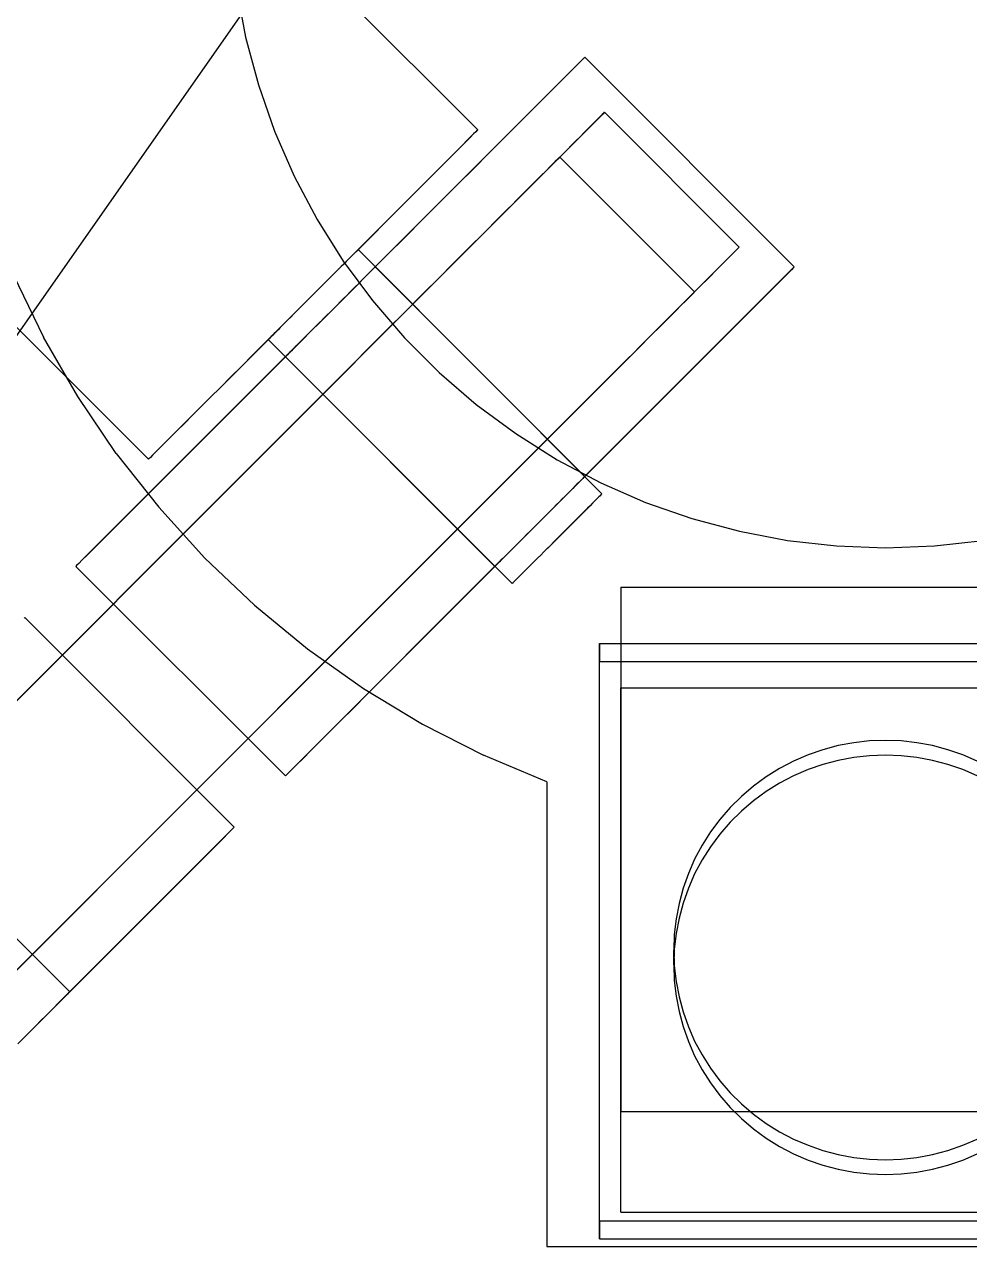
# Model space of a CAD drawing. Header units: millimetres. Extents: x -180 to 1414, y -663 to 972.
# Drawn here: x -40.7 to 4, y -514 to -456.3 of the extents above; entities that cross this region are included whole.
import ezdxf

# ---------------------------------------------------------------- set-up
doc = ezdxf.new("R2010")
doc.units = ezdxf.units.MM
doc.layers.add('HEAD_FRONT', color=8, linetype='Continuous')

msp = doc.modelspace()

# ---------------------------------------------------------------- linework, layer by layer
at = {"layer": 'HEAD_FRONT'}
for p, q in [((-19.257, -461.267), (-68.825, -411.698)), ((-84.381, -427.255), (-34.813, -476.823)), ((-61.129, -499.671), (-20.921, -442.248)), ((-30.654, -454.62), (-30.223, -456.898)), ((-30.223, -456.898), (-29.623, -459.137)), ((-14.503, -458.139), (-14.735, -458.371)), ((-14.335, -457.971), (-14.503, -458.139)), ((-14.235, -457.871), (-14.335, -457.971)), ((-14.235, -457.871), (-14.201, -457.837)), ((-4.302, -467.737), (-14.201, -457.837)), ((-15.032, -458.668), (-24.311, -467.947)), ((-15.032, -458.668), (-15.392, -459.028)), ((-14.735, -458.371), (-15.032, -458.668)), ((-29.623, -459.137), (-28.857, -461.326)), ((-15.392, -459.028), (-24.385, -468.021)), ((-15.392, -459.028), (-24.311, -467.947)), ((-15.392, -459.028), (-24.247, -467.883)), ((-15.392, -459.028), (-15.812, -459.448)), ((-16.29, -459.926), (-24.563, -468.199)), ((-16.29, -459.926), (-24.469, -468.105)), ((-16.29, -459.926), (-16.824, -460.46)), ((-15.812, -459.448), (-16.29, -459.926)), ((-16.824, -460.46), (-24.469, -468.105)), ((-16.824, -460.46), (-17.41, -461.046)), ((-13.289, -460.46), (-15.475, -462.647)), ((-13.265, -460.437), (-15.387, -462.558)), ((-13.406, -460.578), (-13.305, -460.476)), ((-13.289, -460.46), (-13.375, -460.546)), ((-13.305, -460.476), (-13.265, -460.437)), ((-13.265, -460.437), (-13.289, -460.46)), ((-6.901, -466.801), (-13.265, -460.437)), ((-17.41, -461.046), (-24.667, -468.303)), ((-17.41, -461.046), (-18.046, -461.682)), ((-13.569, -460.741), (-15.633, -462.804)), ((-14.077, -461.249), (-13.793, -460.965)), ((-13.732, -460.903), (-14.001, -461.172)), ((-13.793, -460.965), (-13.569, -460.741)), ((-13.523, -460.694), (-13.732, -460.903)), ((-13.569, -460.741), (-13.406, -460.578)), ((-13.375, -460.546), (-13.523, -460.694)), ((-28.857, -461.326), (-27.93, -463.45)), ((-19.452, -461.462), (-20.299, -462.309)), ((-19.603, -461.612), (-20.299, -462.309)), ((-19.603, -461.612), (-19.795, -461.804)), ((-19.452, -461.462), (-19.603, -461.612)), ((-19.344, -461.354), (-19.452, -461.462)), ((-19.279, -461.288), (-19.344, -461.354)), ((-19.257, -461.267), (-19.279, -461.288)), ((-18.046, -461.682), (-18.727, -462.363)), ((-14.328, -461.5), (-16.248, -463.419)), ((-14.001, -461.172), (-15.982, -463.154)), ((-14.817, -461.988), (-14.419, -461.591)), ((-14.328, -461.5), (-14.712, -461.884)), ((-14.419, -461.591), (-14.077, -461.249)), ((-14.001, -461.172), (-14.328, -461.5)), ((-20.027, -462.037), (-20.299, -462.309)), ((-19.795, -461.804), (-20.027, -462.037)), ((-15.269, -462.44), (-14.817, -461.988)), ((-14.712, -461.884), (-15.151, -462.322)), ((-23.146, -465.156), (-20.299, -462.309)), ((-20.608, -462.618), (-20.954, -462.964)), ((-20.299, -462.309), (-20.608, -462.618)), ((-18.727, -462.363), (-19.45, -463.086)), ((-15.269, -462.44), (-17.01, -464.182)), ((-15.641, -462.813), (-16.181, -463.353)), ((-15.815, -462.986), (-15.633, -462.804)), ((-15.772, -462.943), (-15.269, -462.44)), ((-15.595, -462.767), (-15.764, -462.936)), ((-15.151, -462.322), (-15.641, -462.813)), ((-15.633, -462.804), (-15.501, -462.672)), ((-15.475, -462.647), (-15.595, -462.767)), ((-15.501, -462.672), (-15.418, -462.59)), ((-15.406, -462.577), (-15.475, -462.647)), ((-15.418, -462.59), (-15.387, -462.558)), ((-15.387, -462.558), (-15.406, -462.577)), ((-15.387, -462.558), (-9.023, -468.922)), ((-21.333, -463.343), (-21.745, -463.754)), ((-20.954, -462.964), (-21.333, -463.343)), ((-19.45, -463.086), (-20.212, -463.848)), ((-16.181, -463.353), (-16.767, -463.939)), ((-16.324, -463.495), (-15.772, -462.943)), ((-16.321, -463.493), (-16.045, -463.216)), ((-15.982, -463.154), (-16.248, -463.419)), ((-16.045, -463.216), (-15.815, -462.986)), ((-15.764, -462.936), (-15.982, -463.154)), ((-27.93, -463.45), (-26.847, -465.5)), ((-21.745, -463.754), (-25.304, -467.314)), ((-21.745, -463.754), (-23.146, -465.156)), ((-21.745, -463.754), (-22.654, -464.663)), ((-21.745, -463.754), (-22.186, -464.195)), ((-20.212, -463.848), (-21.006, -464.642)), ((-16.767, -463.939), (-17.396, -464.568)), ((-17.01, -464.182), (-16.644, -463.816)), ((-16.921, -464.092), (-16.324, -463.495)), ((-16.559, -463.731), (-16.914, -464.086)), ((-16.644, -463.816), (-16.321, -463.493)), ((-16.248, -463.419), (-16.559, -463.731)), ((-23.146, -465.156), (-22.186, -464.195)), ((-22.186, -464.195), (-22.654, -464.663)), ((-17.396, -464.568), (-18.734, -465.906)), ((-17.396, -464.568), (-18.065, -465.236)), ((-17.312, -464.484), (-17.749, -464.921)), ((-17.56, -464.732), (-16.921, -464.092)), ((-17.418, -464.589), (-17.01, -464.182)), ((-16.914, -464.086), (-17.312, -464.484)), ((-22.654, -464.663), (-23.146, -465.156)), ((-21.006, -464.642), (-21.83, -465.466)), ((-18.349, -465.521), (-17.865, -465.037)), ((-17.56, -464.732), (-18.238, -465.41)), ((-17.749, -464.921), (-18.224, -465.396)), ((-17.865, -465.037), (-17.418, -464.589)), ((-18.238, -465.41), (-44.695, -491.867)), ((-26.847, -465.5), (-25.613, -467.463)), ((-23.146, -465.156), (-24.742, -466.752)), ((-23.146, -465.156), (-24.193, -466.203)), ((-23.66, -465.67), (-24.193, -466.203)), ((-23.146, -465.156), (-23.66, -465.67)), ((-21.83, -465.466), (-22.679, -466.315)), ((-18.867, -466.039), (-18.349, -465.521)), ((-18.065, -465.236), (-18.769, -465.941)), ((-18.224, -465.396), (-18.734, -465.906)), ((-24.193, -466.203), (-24.742, -466.752)), ((-18.769, -465.941), (-19.847, -467.018)), ((-18.769, -465.941), (-19.505, -466.677)), ((-19.416, -466.588), (-18.867, -466.039)), ((-18.734, -465.906), (-19.276, -466.448)), ((-45.874, -493.046), (-19.416, -466.588)), ((-24.742, -466.752), (-25.304, -467.314)), ((-22.679, -466.315), (-23.547, -467.183)), ((-19.505, -466.677), (-20.269, -467.44)), ((-19.276, -466.448), (-19.847, -467.018)), ((-6.901, -466.801), (-9.023, -468.922)), ((-7.042, -466.942), (-6.941, -466.84)), ((-6.925, -466.824), (-7.011, -466.91)), ((-6.941, -466.84), (-6.901, -466.801)), ((-6.901, -466.801), (-6.925, -466.824)), ((-25.304, -467.314), (-28.194, -470.204)), ((-25.304, -467.314), (-27.035, -469.045)), ((-26.454, -468.464), (-25.304, -467.314)), ((-25.304, -467.314), (-25.876, -467.886)), ((-25.48, -467.49), (-25.198, -467.208)), ((-25.377, -467.386), (-25.48, -467.49)), ((-25.06, -467.07), (-25.377, -467.386)), ((-25.377, -467.386), (-25.198, -467.208)), ((-25.282, -467.292), (-25.377, -467.386)), ((-25.198, -467.208), (-25.282, -467.292)), ((-25.124, -467.134), (-25.198, -467.208)), ((-25.06, -467.07), (-25.124, -467.134)), ((-24.914, -466.923), (-25.06, -467.07)), ((-24.92, -466.929), (-25.06, -467.07)), ((-25.008, -467.018), (-25.06, -467.07)), ((-24.92, -466.929), (-25.008, -467.018)), ((-24.967, -466.977), (-25.008, -467.018)), ((-24.92, -466.929), (-24.967, -466.977)), ((-24.937, -466.947), (-24.967, -466.977)), ((-24.92, -466.929), (-24.937, -466.947)), ((-24.914, -466.923), (-24.92, -466.929)), ((-24.914, -466.923), (-13.388, -478.449)), ((-23.547, -467.183), (-24.43, -468.066)), ((-20.269, -467.44), (-21.056, -468.228)), ((-19.847, -467.018), (-20.443, -467.615)), ((-7.429, -467.329), (-9.269, -469.168)), ((-7.713, -467.613), (-7.429, -467.329)), ((-7.368, -467.267), (-7.637, -467.536)), ((-7.429, -467.329), (-7.205, -467.105)), ((-7.159, -467.058), (-7.368, -467.267)), ((-7.205, -467.105), (-7.042, -466.942)), ((-7.011, -466.91), (-7.159, -467.058)), ((-27.194, -469.203), (-25.48, -467.49)), ((-25.876, -467.886), (-27.035, -469.045)), ((-25.48, -467.49), (-26.877, -468.886)), ((-25.876, -467.886), (-26.454, -468.464)), ((-25.84, -467.85), (-26.26, -468.27)), ((-25.84, -467.85), (-26.115, -468.124)), ((-25.974, -467.984), (-26.115, -468.124)), ((-25.84, -467.85), (-25.974, -467.984)), ((-25.712, -467.722), (-25.84, -467.85)), ((-25.592, -467.602), (-25.712, -467.722)), ((-25.613, -467.463), (-24.237, -469.328)), ((-25.48, -467.49), (-25.592, -467.602)), ((-24.385, -468.021), (-24.469, -468.105)), ((-24.311, -467.947), (-24.385, -468.021)), ((-24.247, -467.883), (-24.311, -467.947)), ((-24.195, -467.831), (-24.247, -467.883)), ((-24.154, -467.79), (-24.195, -467.831)), ((-24.124, -467.76), (-24.154, -467.79)), ((-24.107, -467.743), (-24.124, -467.76)), ((-24.107, -467.743), (-24.101, -467.737)), ((-24.101, -467.737), (-14.201, -477.636)), ((-20.443, -467.615), (-21.062, -468.234)), ((-4.436, -467.871), (-14.225, -477.66)), ((-4.335, -467.77), (-14.207, -477.642)), ((-8.453, -468.352), (-8.055, -467.954)), ((-7.964, -467.864), (-8.348, -468.248)), ((-8.055, -467.954), (-7.713, -467.613)), ((-7.637, -467.536), (-7.964, -467.864)), ((-4.436, -467.871), (-4.603, -468.038)), ((-4.335, -467.77), (-4.436, -467.871)), ((-4.302, -467.737), (-4.335, -467.77)), ((-41.185, -468.134), (-39.772, -471.051)), ((-26.454, -468.464), (-27.035, -469.045)), ((-26.26, -468.27), (-26.877, -468.886)), ((-26.41, -468.42), (-26.877, -468.886)), ((-26.563, -468.573), (-26.719, -468.729)), ((-26.41, -468.42), (-26.563, -468.573)), ((-26.26, -468.27), (-26.41, -468.42)), ((-26.115, -468.124), (-26.26, -468.27)), ((-24.43, -468.066), (-25.324, -468.96)), ((-24.899, -468.535), (-25.027, -468.663)), ((-24.779, -468.415), (-24.899, -468.535)), ((-24.667, -468.303), (-24.779, -468.415)), ((-24.563, -468.199), (-24.667, -468.303)), ((-24.469, -468.105), (-24.563, -468.199)), ((-21.056, -468.228), (-21.862, -469.034)), ((-21.062, -468.234), (-21.7, -468.872)), ((-5.133, -468.568), (-14.411, -477.846)), ((-5.133, -468.568), (-14.348, -477.783)), ((-4.836, -468.271), (-14.295, -477.73)), ((-4.603, -468.038), (-14.254, -477.689)), ((-8.905, -468.804), (-8.453, -468.352)), ((-8.348, -468.248), (-8.787, -468.686)), ((-5.133, -468.568), (-5.492, -468.927)), ((-4.836, -468.271), (-5.133, -468.568)), ((-4.603, -468.038), (-4.836, -468.271)), ((-30.41, -472.42), (-27.035, -469.045)), ((-28.194, -470.204), (-27.035, -469.045)), ((-26.877, -468.886), (-27.81, -469.82)), ((-26.877, -468.886), (-27.66, -469.67)), ((-27.035, -469.045), (-27.616, -469.626)), ((-26.877, -468.886), (-27.351, -469.361)), ((-27.194, -469.203), (-26.877, -468.886)), ((-27.035, -469.045), (-27.194, -469.203)), ((-26.877, -468.886), (-27.035, -469.045)), ((-26.719, -468.729), (-26.877, -468.886)), ((-25.324, -468.96), (-26.222, -469.858)), ((-25.447, -469.083), (-25.597, -469.233)), ((-25.302, -468.938), (-25.447, -469.083)), ((-25.161, -468.797), (-25.302, -468.938)), ((-25.027, -468.663), (-25.161, -468.797)), ((-21.862, -469.034), (-22.683, -469.855)), ((-21.7, -468.872), (-22.354, -469.525)), ((-5.492, -468.927), (-14.485, -477.92)), ((-5.492, -468.927), (-14.411, -477.846)), ((-5.492, -468.927), (-14.348, -477.783)), ((-8.905, -468.804), (-10.646, -470.546)), ((-9.277, -469.177), (-9.817, -469.716)), ((-9.451, -469.35), (-9.269, -469.168)), ((-9.408, -469.307), (-8.905, -468.804)), ((-9.231, -469.131), (-9.401, -469.3)), ((-8.787, -468.686), (-9.277, -469.177)), ((-9.269, -469.168), (-9.137, -469.036)), ((-9.111, -469.011), (-9.231, -469.131)), ((-9.137, -469.036), (-9.054, -468.954)), ((-9.042, -468.941), (-9.111, -469.011)), ((-9.054, -468.954), (-9.023, -468.922)), ((-9.023, -468.922), (-9.042, -468.941)), ((-5.492, -468.927), (-5.912, -469.347)), ((-27.616, -469.626), (-28.194, -470.204)), ((-27.66, -469.67), (-27.81, -469.82)), ((-27.351, -469.361), (-27.66, -469.67)), ((-27.507, -469.517), (-27.66, -469.67)), ((-27.351, -469.361), (-27.507, -469.517)), ((-27.194, -469.203), (-27.351, -469.361)), ((-26.063, -469.699), (-26.222, -469.858)), ((-25.906, -469.542), (-26.063, -469.699)), ((-25.75, -469.386), (-25.906, -469.542)), ((-25.597, -469.233), (-25.75, -469.386)), ((-24.237, -469.328), (-22.725, -471.085)), ((-23.019, -470.19), (-22.354, -469.525)), ((-9.408, -469.307), (-11.501, -471.401)), ((-9.408, -469.307), (-11.054, -470.953)), ((-9.817, -469.716), (-10.403, -470.303)), ((-9.96, -469.859), (-9.408, -469.307)), ((-9.958, -469.857), (-9.681, -469.58)), ((-9.618, -469.518), (-9.884, -469.783)), ((-9.681, -469.58), (-9.451, -469.35)), ((-9.401, -469.3), (-9.618, -469.518)), ((-5.912, -469.347), (-6.39, -469.825)), ((-30.41, -472.42), (-28.194, -470.204)), ((-29.877, -471.886), (-28.194, -470.204)), ((-28.194, -470.204), (-28.766, -470.776)), ((-28.23, -470.24), (-28.358, -470.367)), ((-27.81, -469.82), (-28.23, -470.24)), ((-28.096, -470.105), (-28.23, -470.24)), ((-27.956, -469.965), (-28.096, -470.105)), ((-27.81, -469.82), (-27.956, -469.965)), ((-26.222, -469.858), (-27.12, -470.756)), ((-26.694, -470.33), (-26.847, -470.483)), ((-26.538, -470.174), (-26.694, -470.33)), ((-26.38, -470.017), (-26.538, -470.174)), ((-26.222, -469.858), (-26.38, -470.017)), ((-23.692, -470.863), (-23.019, -470.19)), ((-22.683, -469.855), (-23.514, -470.685)), ((-10.403, -470.303), (-11.032, -470.932)), ((-10.646, -470.546), (-10.28, -470.179)), ((-10.557, -470.456), (-9.96, -469.859)), ((-10.195, -470.095), (-10.55, -470.45)), ((-10.28, -470.179), (-9.958, -469.857)), ((-9.884, -469.783), (-10.195, -470.095)), ((-6.39, -469.825), (-6.924, -470.359)), ((-32.232, -475.868), (-27.283, -470.919)), ((-28.766, -470.776), (-31.417, -473.426)), ((-28.766, -470.776), (-29.877, -471.886)), ((-28.766, -470.776), (-29.328, -471.337)), ((-29.151, -471.16), (-28.872, -470.882)), ((-28.872, -470.882), (-28.946, -470.956)), ((-28.872, -470.882), (-28.59, -470.6)), ((-28.872, -470.882), (-28.694, -470.703)), ((-28.788, -470.798), (-28.872, -470.882)), ((-28.59, -470.6), (-28.788, -470.798)), ((-28.694, -470.703), (-28.788, -470.798)), ((-28.59, -470.6), (-28.694, -470.703)), ((-28.358, -470.367), (-28.59, -470.6)), ((-28.478, -470.488), (-28.59, -470.6)), ((-28.358, -470.367), (-28.478, -470.488)), ((-27.12, -470.756), (-28.014, -471.65)), ((-27.283, -470.919), (-27.417, -471.053)), ((-27.142, -470.778), (-27.283, -470.919)), ((-26.997, -470.633), (-27.142, -470.778)), ((-26.847, -470.483), (-26.997, -470.633)), ((-24.369, -471.541), (-23.692, -470.863)), ((-23.514, -470.685), (-24.349, -471.521)), ((-10.948, -470.847), (-11.385, -471.285)), ((-11.196, -471.096), (-10.557, -470.456)), ((-11.054, -470.953), (-10.646, -470.546)), ((-10.55, -470.45), (-10.948, -470.847)), ((-6.924, -470.359), (-7.511, -470.946)), ((-38.154, -473.86), (-39.772, -471.051)), ((-29.328, -471.337), (-29.877, -471.886)), ((-29.151, -471.16), (-29.156, -471.166)), ((-17.631, -482.692), (-29.156, -471.166)), ((-29.151, -471.16), (-28.946, -470.956)), ((-29.151, -471.16), (-29.103, -471.113)), ((-29.133, -471.142), (-29.151, -471.16)), ((-28.946, -470.956), (-29.133, -471.142)), ((-29.103, -471.113), (-29.133, -471.142)), ((-29.062, -471.072), (-29.103, -471.113)), ((-29.01, -471.019), (-29.062, -471.072)), ((-28.946, -470.956), (-29.01, -471.019)), ((-27.777, -471.413), (-27.88, -471.516)), ((-27.665, -471.301), (-27.777, -471.413)), ((-27.545, -471.181), (-27.665, -471.301)), ((-27.417, -471.053), (-27.545, -471.181)), ((-22.725, -471.085), (-21.085, -472.725)), ((-7.511, -470.946), (-14.767, -478.202)), ((-11.985, -471.885), (-11.501, -471.401)), ((-11.874, -471.773), (-11.196, -471.096)), ((-11.385, -471.285), (-11.86, -471.76)), ((-11.032, -470.932), (-11.701, -471.6)), ((-11.501, -471.401), (-11.054, -470.953)), ((-7.511, -470.946), (-8.146, -471.581)), ((-11.874, -471.773), (-38.331, -498.231)), ((-37.941, -481.577), (-28.249, -471.885)), ((-37.709, -481.345), (-28.29, -471.926)), ((-37.052, -480.688), (-28.133, -471.769)), ((-36.154, -479.79), (-27.88, -471.516)), ((-35.62, -479.256), (-27.975, -471.611)), ((-29.877, -471.886), (-30.41, -472.42)), ((-28.014, -471.65), (-28.897, -472.533)), ((-28.337, -471.973), (-28.343, -471.979)), ((-28.343, -471.979), (-18.444, -481.879)), ((-28.32, -471.956), (-28.337, -471.973)), ((-28.29, -471.926), (-28.32, -471.956)), ((-28.249, -471.885), (-28.29, -471.926)), ((-28.197, -471.833), (-28.249, -471.885)), ((-28.133, -471.769), (-28.197, -471.833)), ((-28.059, -471.695), (-28.133, -471.769)), ((-27.975, -471.611), (-28.059, -471.695)), ((-27.88, -471.516), (-27.975, -471.611)), ((-24.349, -471.521), (-25.186, -472.357)), ((-25.047, -472.219), (-24.369, -471.541)), ((-12.503, -472.403), (-11.985, -471.885)), ((-11.701, -471.6), (-12.405, -472.305)), ((-11.86, -471.76), (-12.37, -472.27)), ((-8.146, -471.581), (-8.828, -472.263)), ((-30.41, -472.42), (-30.924, -472.934)), ((-28.897, -472.533), (-29.765, -473.401)), ((-25.186, -472.357), (-26.018, -473.19)), ((-25.722, -472.893), (-25.047, -472.219)), ((-12.405, -472.305), (-13.141, -473.041)), ((-13.052, -472.952), (-12.503, -472.403)), ((-12.37, -472.27), (-12.912, -472.812)), ((-8.828, -472.263), (-9.551, -472.986)), ((-39.51, -499.41), (-13.052, -472.952)), ((-30.924, -472.934), (-31.417, -473.426)), ((-26.018, -473.19), (-26.842, -474.013)), ((-26.389, -473.561), (-25.722, -472.893)), ((-21.085, -472.725), (-19.328, -474.237)), ((-13.141, -473.041), (-13.905, -473.804)), ((-12.912, -472.812), (-13.483, -473.382)), ((-9.551, -472.986), (-10.312, -473.747)), ((-31.417, -473.426), (-31.885, -473.894)), ((-29.765, -473.401), (-30.614, -474.25)), ((-27.046, -474.217), (-26.389, -473.561)), ((-13.905, -473.804), (-14.692, -474.592)), ((-13.483, -473.382), (-14.079, -473.979)), ((-10.312, -473.747), (-11.107, -474.542)), ((-36.337, -476.544), (-38.154, -473.86)), ((-32.326, -474.335), (-33.771, -475.781)), ((-33.462, -475.471), (-32.326, -474.335)), ((-32.326, -474.335), (-32.737, -474.747)), ((-31.885, -473.894), (-32.326, -474.335)), ((-30.614, -474.25), (-31.438, -475.074)), ((-27.688, -474.859), (-27.046, -474.217)), ((-26.842, -474.013), (-27.652, -474.824)), ((-19.328, -474.237), (-17.463, -475.613)), ((-14.079, -473.979), (-14.698, -474.598)), ((-32.737, -474.747), (-33.771, -475.781)), ((-32.737, -474.747), (-33.462, -475.471)), ((-32.737, -474.747), (-33.116, -475.126)), ((-27.652, -474.824), (-28.444, -475.616)), ((-28.312, -475.483), (-27.688, -474.859)), ((-14.692, -474.592), (-15.498, -475.398)), ((-14.698, -474.598), (-15.336, -475.236)), ((-11.107, -474.542), (-11.931, -475.366)), ((-33.462, -475.471), (-33.771, -475.781)), ((-33.116, -475.126), (-33.462, -475.471)), ((-31.438, -475.074), (-32.232, -475.868)), ((-28.914, -476.086), (-28.312, -475.483)), ((-15.498, -475.398), (-16.319, -476.218)), ((-15.336, -475.236), (-15.99, -475.889)), ((-11.931, -475.366), (-12.779, -476.214)), ((-33.771, -475.781), (-34.468, -476.477)), ((-34.276, -476.285), (-33.771, -475.781)), ((-34.043, -476.053), (-34.276, -476.285)), ((-33.771, -475.781), (-34.043, -476.053)), ((-32.232, -475.868), (-32.994, -476.63)), ((-29.492, -476.663), (-28.914, -476.086)), ((-28.444, -475.616), (-29.214, -476.386)), ((-17.463, -475.613), (-15.5, -476.847)), ((-15.99, -475.889), (-16.655, -476.554)), ((-55.949, -503.121), (-29.492, -476.663)), ((-36.337, -476.544), (-34.332, -479.091)), ((-34.618, -476.628), (-34.726, -476.736)), ((-34.468, -476.477), (-34.618, -476.628)), ((-34.276, -476.285), (-34.468, -476.477)), ((-32.994, -476.63), (-33.717, -477.353)), ((-29.214, -476.386), (-29.958, -477.129)), ((-17.328, -477.227), (-16.655, -476.554)), ((-16.319, -476.218), (-17.15, -477.049)), ((-12.779, -476.214), (-13.648, -477.083)), ((-34.792, -476.801), (-34.813, -476.823)), ((-34.726, -476.736), (-34.792, -476.801)), ((-30.67, -477.842), (-29.958, -477.129)), ((-17.328, -477.227), (-18.005, -477.905)), ((-17.15, -477.049), (-17.985, -477.885)), ((-15.5, -476.847), (-13.45, -477.93)), ((-13.648, -477.083), (-14.531, -477.966)), ((-30.67, -477.842), (-57.128, -504.299)), ((-33.717, -477.353), (-34.398, -478.034)), ((-14.348, -477.783), (-14.411, -477.846)), ((-14.295, -477.73), (-14.348, -477.783)), ((-14.254, -477.689), (-14.295, -477.73)), ((-14.225, -477.66), (-14.254, -477.689)), ((-14.207, -477.642), (-14.225, -477.66)), ((-14.201, -477.636), (-14.207, -477.642)), ((-34.398, -478.034), (-35.034, -478.67)), ((-17.985, -477.885), (-18.822, -478.721)), ((-18.683, -478.583), (-18.005, -477.905)), ((-14.531, -477.966), (-15.424, -478.859)), ((-14.88, -478.315), (-15, -478.435)), ((-14.767, -478.202), (-14.88, -478.315)), ((-14.664, -478.099), (-14.767, -478.202)), ((-14.57, -478.005), (-14.664, -478.099)), ((-14.485, -477.92), (-14.57, -478.005)), ((-14.411, -477.846), (-14.485, -477.92)), ((-13.45, -477.93), (-11.326, -478.857)), ((-35.034, -478.67), (-35.62, -479.256)), ((-18.822, -478.721), (-19.654, -479.554)), ((-18.683, -478.583), (-19.358, -479.257)), ((-15.424, -478.859), (-16.322, -479.757)), ((-15.547, -478.982), (-15.697, -479.132)), ((-15.402, -478.837), (-15.547, -478.982)), ((-15.262, -478.697), (-15.402, -478.837)), ((-15.127, -478.562), (-15.262, -478.697)), ((-15, -478.435), (-15.127, -478.562)), ((-13.954, -479.016), (-13.672, -478.734)), ((-13.851, -478.912), (-13.954, -479.016)), ((-13.535, -478.596), (-13.851, -478.912)), ((-13.757, -478.818), (-13.851, -478.912)), ((-13.672, -478.734), (-13.757, -478.818)), ((-13.598, -478.659), (-13.672, -478.734)), ((-13.598, -478.659), (-13.441, -478.503)), ((-13.535, -478.596), (-13.598, -478.659)), ((-13.388, -478.449), (-13.535, -478.596)), ((-13.482, -478.544), (-13.535, -478.596)), ((-13.441, -478.503), (-13.482, -478.544)), ((-13.394, -478.455), (-13.441, -478.503)), ((-13.412, -478.473), (-13.441, -478.503)), ((-13.394, -478.455), (-13.412, -478.473)), ((-13.394, -478.455), (-13.388, -478.449)), ((-11.326, -478.857), (-9.137, -479.623)), ((-35.62, -479.256), (-36.154, -479.79)), ((-34.332, -479.091), (-32.149, -481.487)), ((-19.654, -479.554), (-20.478, -480.377)), ((-20.025, -479.925), (-19.358, -479.257)), ((-16.006, -479.441), (-16.164, -479.599)), ((-15.85, -479.285), (-16.006, -479.441)), ((-15.697, -479.132), (-15.85, -479.285)), ((-13.954, -479.016), (-15.825, -480.887)), ((-14.066, -479.128), (-14.734, -479.796)), ((-14.187, -479.248), (-14.734, -479.796)), ((-14.589, -479.65), (-14.187, -479.248)), ((-14.449, -479.51), (-14.589, -479.65)), ((-14.449, -479.51), (-14.187, -479.248)), ((-14.314, -479.376), (-14.449, -479.51)), ((-14.187, -479.248), (-14.314, -479.376)), ((-14.066, -479.128), (-14.187, -479.248)), ((-13.954, -479.016), (-14.066, -479.128)), ((-36.154, -479.79), (-36.632, -480.268)), ((-20.682, -480.581), (-20.025, -479.925)), ((-16.322, -479.757), (-17.221, -480.656)), ((-16.639, -480.074), (-16.794, -480.23)), ((-16.481, -479.916), (-16.639, -480.074)), ((-16.322, -479.757), (-16.481, -479.916)), ((-16.164, -479.599), (-16.322, -479.757)), ((-14.734, -479.796), (-15.351, -480.412)), ((-14.884, -479.945), (-15.351, -480.412)), ((-15.037, -480.099), (-15.351, -480.412)), ((-15.037, -480.099), (-15.193, -480.254)), ((-14.884, -479.945), (-15.037, -480.099)), ((-14.734, -479.796), (-14.884, -479.945)), ((-14.589, -479.65), (-14.734, -479.796)), ((-9.137, -479.623), (-6.898, -480.223)), ((-37.052, -480.688), (-37.412, -481.048)), ((-36.632, -480.268), (-37.052, -480.688)), ((-21.324, -481.223), (-20.682, -480.581)), ((-20.478, -480.377), (-21.288, -481.187)), ((-17.221, -480.656), (-18.114, -481.549)), ((-17.243, -480.678), (-17.383, -480.818)), ((-17.097, -480.532), (-17.243, -480.678)), ((-16.948, -480.383), (-17.097, -480.532)), ((-16.794, -480.23), (-16.948, -480.383)), ((-15.351, -480.412), (-15.825, -480.887)), ((-15.668, -480.729), (-15.825, -480.887)), ((-15.509, -480.571), (-15.668, -480.729)), ((-15.351, -480.412), (-15.509, -480.571)), ((-15.193, -480.254), (-15.351, -480.412)), ((-6.898, -480.223), (-4.62, -480.654)), ((-4.62, -480.654), (-2.317, -480.913)), ((2.317, -480.913), (4.62, -480.654)), ((-37.412, -481.048), (-37.709, -481.345)), ((-21.288, -481.187), (-22.08, -481.98)), ((-21.948, -481.847), (-21.324, -481.223)), ((-17.765, -481.2), (-17.877, -481.313)), ((-17.645, -481.08), (-17.765, -481.2)), ((-17.517, -480.952), (-17.645, -481.08)), ((-17.383, -480.818), (-17.517, -480.952)), ((-16.135, -481.196), (-16.284, -481.346)), ((-15.825, -480.887), (-16.135, -481.196)), ((-15.981, -481.043), (-16.135, -481.196)), ((-15.825, -480.887), (-15.981, -481.043)), ((-2.317, -480.913), (0, -481)), ((0, -481), (2.317, -480.913)), ((-38.209, -481.845), (-38.243, -481.879)), ((-38.243, -481.879), (-28.343, -491.778)), ((-38.108, -481.745), (-38.209, -481.845)), ((-37.941, -481.577), (-38.108, -481.745)), ((-37.709, -481.345), (-37.941, -481.577)), ((-32.149, -481.487), (-29.799, -483.72)), ((-28.042, -491.477), (-18.391, -481.826)), ((-28.042, -491.477), (-18.42, -481.855)), ((-27.809, -491.244), (-18.35, -481.785)), ((-27.153, -490.588), (-18.16, -481.595)), ((-27.153, -490.588), (-18.234, -481.669)), ((-27.153, -490.588), (-18.297, -481.732)), ((-26.733, -490.168), (-18.234, -481.669)), ((-21.948, -481.847), (-22.55, -482.45)), ((-18.114, -481.549), (-18.997, -482.432)), ((-18.438, -481.873), (-18.444, -481.879)), ((-18.42, -481.855), (-18.438, -481.873)), ((-18.391, -481.826), (-18.42, -481.855)), ((-18.35, -481.785), (-18.391, -481.826)), ((-18.297, -481.732), (-18.35, -481.785)), ((-18.234, -481.669), (-18.297, -481.732)), ((-18.16, -481.595), (-18.234, -481.669)), ((-18.075, -481.51), (-18.16, -481.595)), ((-17.981, -481.416), (-18.075, -481.51)), ((-17.877, -481.313), (-17.981, -481.416)), ((-16.704, -481.766), (-16.832, -481.893)), ((-16.57, -481.631), (-16.704, -481.766)), ((-16.43, -481.491), (-16.57, -481.631)), ((-16.284, -481.346), (-16.43, -481.491)), ((-23.128, -483.027), (-22.55, -482.45)), ((-22.08, -481.98), (-22.85, -482.75)), ((-18.997, -482.432), (-19.866, -483.301)), ((-17.625, -482.686), (-17.346, -482.408)), ((-17.346, -482.408), (-17.421, -482.482)), ((-17.262, -482.323), (-17.346, -482.408)), ((-17.168, -482.229), (-17.262, -482.323)), ((-17.064, -482.126), (-17.168, -482.229)), ((-16.952, -482.014), (-17.064, -482.126)), ((-16.832, -481.893), (-16.952, -482.014)), ((-49.585, -509.485), (-23.128, -483.027)), ((-22.85, -482.75), (-23.594, -483.493)), ((-17.625, -482.686), (-17.631, -482.692)), ((-17.625, -482.686), (-17.421, -482.482)), ((-17.607, -482.668), (-17.625, -482.686)), ((-17.577, -482.639), (-17.607, -482.668)), ((-17.536, -482.598), (-17.577, -482.639)), ((-17.484, -482.545), (-17.536, -482.598)), ((-17.421, -482.482), (-17.484, -482.545)), ((-12.5, -482.862), (-12.5, -507.619)), ((-12.5, -482.862), (-12.5, -487.622)), ((-12.5, -482.862), (12.5, -482.862)), ((-24.306, -484.206), (-23.594, -483.493)), ((-19.866, -483.301), (-20.714, -484.149)), ((-29.799, -483.72), (-27.294, -485.777)), ((-20.714, -484.149), (-21.538, -484.973)), ((-50.764, -510.663), (-24.306, -484.206)), ((-40.692, -484.328), (-40.659, -484.295)), ((-30.759, -494.194), (-40.659, -484.295)), ((-21.538, -484.973), (-22.333, -485.768)), ((-27.294, -485.777), (-24.648, -487.649)), ((-22.333, -485.768), (-23.094, -486.529)), ((-13.5, -512.789), (-13.5, -485.524)), ((-13.5, -485.524), (13.5, -485.524)), ((-13.5, -485.524), (-13.5, -486.367)), ((-13.5, -513.633), (-13.5, -486.367)), ((-13.5, -486.367), (13.5, -486.367)), ((-23.094, -486.529), (-23.817, -487.252)), ((-24.648, -487.649), (-21.874, -489.326)), ((-23.817, -487.252), (-24.499, -487.934)), ((-12.5, -512.378), (-12.5, -487.622)), ((-12.5, -487.622), (12.5, -487.622)), ((-24.499, -487.934), (-25.134, -488.569)), ((-25.134, -488.569), (-25.721, -489.156)), ((-25.721, -489.156), (-26.255, -489.69)), ((-21.874, -489.326), (-18.986, -490.799)), ((-26.255, -489.69), (-26.733, -490.168)), ((-26.733, -490.168), (-27.153, -490.588)), ((-2.948, -490.537), (-3.653, -490.782)), ((-2.225, -490.346), (-2.948, -490.537)), ((-1.49, -490.208), (-2.225, -490.346)), ((-0.747, -490.125), (-1.49, -490.208)), ((0, -490.097), (-0.747, -490.125)), ((0.747, -490.125), (0, -490.097)), ((1.49, -490.208), (0.747, -490.125)), ((2.225, -490.346), (1.49, -490.208)), ((2.948, -490.537), (2.225, -490.346)), ((3.653, -490.782), (2.948, -490.537)), ((-27.512, -490.947), (-27.809, -491.244)), ((-27.153, -490.588), (-27.512, -490.947)), ((-16, -492.059), (-18.986, -490.799)), ((-4.339, -491.078), (-5, -491.424)), ((-3.653, -490.782), (-4.339, -491.078)), ((-2.225, -491.041), (-2.948, -491.233)), ((-1.49, -490.904), (-2.225, -491.041)), ((-0.747, -490.821), (-1.49, -490.904)), ((0, -490.793), (-0.747, -490.821)), ((0.747, -490.821), (0, -490.793)), ((1.49, -490.904), (0.747, -490.821)), ((2.225, -491.041), (1.49, -490.904)), ((2.948, -491.233), (2.225, -491.041)), ((4.339, -491.078), (3.653, -490.782)), ((-28.209, -491.644), (-28.31, -491.745)), ((-28.042, -491.477), (-28.209, -491.644)), ((-27.809, -491.244), (-28.042, -491.477)), ((-5, -491.424), (-5.633, -491.818)), ((-3.653, -491.478), (-4.339, -491.774)), ((-2.948, -491.233), (-3.653, -491.478)), ((3.653, -491.478), (2.948, -491.233)), ((4.339, -491.774), (3.653, -491.478)), ((-48.437, -492.073), (-38.537, -501.972)), ((-28.31, -491.745), (-28.343, -491.778)), ((-16, -492.059), (-16, -514)), ((-6.235, -492.258), (-6.802, -492.741)), ((-5.633, -491.818), (-6.235, -492.258)), ((-5, -492.12), (-5.633, -492.514)), ((-4.339, -491.774), (-5, -492.12)), ((-6.802, -492.741), (-7.331, -493.264)), ((-5.633, -492.514), (-6.235, -492.954)), ((-7.331, -493.264), (-7.818, -493.826)), ((-6.235, -492.954), (-6.802, -493.437)), ((-7.818, -493.826), (-8.262, -494.422)), ((-7.331, -493.96), (-7.818, -494.522)), ((-6.802, -493.437), (-7.331, -493.96)), ((-30.893, -494.328), (-38.585, -502.02)), ((-31.061, -494.496), (-31.293, -494.728)), ((-30.893, -494.328), (-31.061, -494.496)), ((-30.793, -494.228), (-30.893, -494.328)), ((-30.759, -494.194), (-30.793, -494.228)), ((-8.262, -494.422), (-8.66, -495.049)), ((-7.818, -494.522), (-8.262, -495.117)), ((-31.59, -495.025), (-38.957, -502.393)), ((-31.293, -494.728), (-38.726, -502.161)), ((-31.59, -495.025), (-31.95, -495.385)), ((-31.293, -494.728), (-31.59, -495.025)), ((-8.66, -495.049), (-9.01, -495.703)), ((-8.262, -495.117), (-8.66, -495.745)), ((-31.95, -495.385), (-39.106, -502.541)), ((-31.95, -495.385), (-38.957, -502.393)), ((-31.95, -495.385), (-38.831, -502.266)), ((-31.95, -495.385), (-32.37, -495.805)), ((-9.01, -495.703), (-9.309, -496.382)), ((-32.848, -496.283), (-33.382, -496.817)), ((-32.37, -495.805), (-32.848, -496.283)), ((-8.66, -495.745), (-9.01, -496.399)), ((-33.382, -496.817), (-33.968, -497.403)), ((-9.309, -496.382), (-9.556, -497.081)), ((-9.01, -496.399), (-9.309, -497.078)), ((-33.968, -497.403), (-34.604, -498.039)), ((-9.556, -497.081), (-9.749, -497.796)), ((-9.309, -497.078), (-9.556, -497.777)), ((-34.604, -498.039), (-35.285, -498.72)), ((-9.749, -497.796), (-9.888, -498.524)), ((-9.556, -497.777), (-9.749, -498.492)), ((-39.044, -498.944), (-38.331, -498.231)), ((-9.888, -498.524), (-9.972, -499.26)), ((-9.749, -498.492), (-9.888, -499.22)), ((-39.788, -499.687), (-39.044, -498.944)), ((-35.285, -498.72), (-36.008, -499.443)), ((-40.558, -500.457), (-39.788, -499.687)), ((-40.088, -499.987), (-39.51, -499.41)), ((-36.008, -499.443), (-36.77, -500.205)), ((-9.972, -499.26), (-10, -500)), ((-9.888, -499.22), (-9.972, -499.956)), ((-40.69, -500.59), (-40.088, -499.987)), ((-36.77, -500.205), (-40.659, -504.094)), ((-36.77, -500.205), (-37.564, -500.999)), ((-9.972, -499.956), (-10, -500.696)), ((-10, -500.696), (-10, -500)), ((-10, -500), (-9.972, -500.74)), ((-41.35, -501.249), (-40.558, -500.457)), ((-10, -500.696), (-9.972, -501.436)), ((-9.972, -500.74), (-9.888, -501.476)), ((-37.564, -500.999), (-38.388, -501.823)), ((-9.972, -501.436), (-9.888, -502.172)), ((-9.888, -501.476), (-9.749, -502.204)), ((-38.388, -501.823), (-39.237, -502.672)), ((-38.644, -502.079), (-38.726, -502.161)), ((-38.585, -502.02), (-38.644, -502.079)), ((-38.549, -501.984), (-38.585, -502.02)), ((-38.537, -501.972), (-38.549, -501.984)), ((-39.106, -502.541), (-39.275, -502.71)), ((-38.957, -502.393), (-39.106, -502.541)), ((-38.831, -502.266), (-38.957, -502.393)), ((-38.726, -502.161), (-38.831, -502.266)), ((-9.888, -502.172), (-9.749, -502.899)), ((-9.749, -502.204), (-9.556, -502.919)), ((-39.237, -502.672), (-40.105, -503.54)), ((-39.67, -503.105), (-39.894, -503.329)), ((-39.463, -502.898), (-39.67, -503.105)), ((-39.275, -502.71), (-39.463, -502.898)), ((-9.749, -502.899), (-9.556, -503.615)), ((-9.556, -502.919), (-9.309, -503.618)), ((-40.105, -503.54), (-40.988, -504.423)), ((-40.135, -503.57), (-40.39, -503.825)), ((-39.894, -503.329), (-40.135, -503.57)), ((-9.556, -503.615), (-9.309, -504.314)), ((-9.309, -503.618), (-9.01, -504.297)), ((-40.659, -504.094), (-40.939, -504.374)), ((-40.39, -503.825), (-40.659, -504.094)), ((-9.309, -504.314), (-9.01, -504.992)), ((-9.01, -504.297), (-8.66, -504.951)), ((-8.66, -504.951), (-8.262, -505.578)), ((-9.01, -504.992), (-8.66, -505.647)), ((-8.66, -505.647), (-8.262, -506.274)), ((-8.262, -505.578), (-7.818, -506.174)), ((-8.262, -506.274), (-7.818, -506.87)), ((-7.818, -506.174), (-7.331, -506.736)), ((-7.818, -506.87), (-7.331, -507.431)), ((-7.331, -506.736), (-6.802, -507.259)), ((-6.802, -507.259), (-6.235, -507.742)), ((-12.5, -512.378), (-12.5, -507.619)), ((-12.5, -507.619), (12.5, -507.619)), ((-7.331, -507.431), (-6.802, -507.955)), ((-6.235, -507.742), (-5.633, -508.182)), ((-6.802, -507.955), (-6.235, -508.438)), ((-5.633, -508.182), (-5, -508.576)), ((-6.235, -508.438), (-5.633, -508.878)), ((-5.633, -508.878), (-5, -509.272)), ((-5, -508.576), (-4.339, -508.922)), ((-4.339, -508.922), (-3.653, -509.218)), ((3.653, -509.218), (4.339, -508.922)), ((-5, -509.272), (-4.339, -509.618)), ((-3.653, -509.218), (-2.948, -509.463)), ((-2.948, -509.463), (-2.225, -509.654)), ((2.225, -509.654), (2.948, -509.463)), ((2.948, -509.463), (3.653, -509.218)), ((-4.339, -509.618), (-3.653, -509.914)), ((-3.653, -509.914), (-2.948, -510.159)), ((-2.948, -510.159), (-2.225, -510.35)), ((-2.225, -509.654), (-1.49, -509.792)), ((-1.49, -509.792), (-0.747, -509.875)), ((-0.747, -509.875), (0, -509.903)), ((0, -509.903), (0.747, -509.875)), ((0.747, -509.875), (1.49, -509.792)), ((1.49, -509.792), (2.225, -509.654)), ((2.225, -510.35), (2.948, -510.159)), ((2.948, -510.159), (3.653, -509.914)), ((3.653, -509.914), (4.339, -509.618)), ((-2.225, -510.35), (-1.49, -510.488)), ((-1.49, -510.488), (-0.747, -510.571)), ((-0.747, -510.571), (0, -510.599)), ((0, -510.599), (0.747, -510.571)), ((0.747, -510.571), (1.49, -510.488)), ((1.49, -510.488), (2.225, -510.35)), ((-12.5, -512.378), (12.5, -512.378)), ((-13.5, -512.789), (13.5, -512.789)), ((-13.5, -512.789), (-13.5, -513.633)), ((-16, -514), (16, -514)), ((-13.5, -513.633), (13.5, -513.633))]:
    msp.add_line(p, q, dxfattribs=at)

doc.saveas('drawing.dxf')
